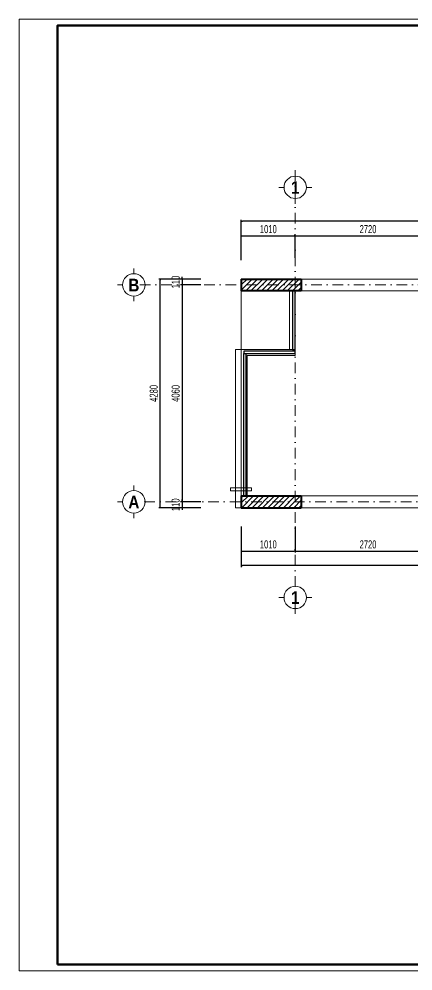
# Model space of a CAD drawing. Header units: millimetres. Extents: x 2565303 to 2664360, y -865723 to -262051.
# Drawn here: x 2629756 to 2637124, y -775984 to -758164 of the extents above; entities that cross this region are included whole.
import ezdxf
from ezdxf.enums import TextEntityAlignment as Align

# ---------------------------------------------------------------- set-up
doc = ezdxf.new("R2010")
doc.units = ezdxf.units.MM
doc.header["$LTSCALE"] = 10
doc.header["$MEASUREMENT"] = 0
doc.linetypes.add('DASHDOT', pattern=[1, 0.5, -0.25, 0, -0.25])
doc.layers.get('0').update_dxf_attribs({"linetype": 'CONTINUOUS'})
doc.layers.get('DEFPOINTS').update_dxf_attribs({"color": 10, "linetype": 'CONTINUOUS'})
for name, color, linetype, lineweight in [('- Nội Thất', 83, 'CONTINUOUS', 25), ('-thay1', 7, 'CONTINUOUS', 18), ('LC Dim', 8, 'CONTINUOUS', 13), ('LC Hatch', 252, 'CONTINUOUS', 5), ('LC ISO', 153, 'CONTINUOUS', 13), ('LC Net dam2', 6, 'CONTINUOUS', 40), ('LC Net manh', 250, 'CONTINUOUS', 5), ('LC Net truc', 134, 'DASHDOT', 5), ('LC Text1', 20, 'CONTINUOUS', 13)]:
    doc.layers.add(name, color=color, linetype=linetype, lineweight=lineweight)
doc.layers.add('Khungten_LCDI', color=7, linetype='CONTINUOUS')
doc.layers.add('M3', color=3, linetype='CONTINUOUS')
doc.styles.add('HOATBIF', font='hoatbif.shx', dxfattribs={"width": 0.65})
doc.styles.add('Khungten', font='', dxfattribs={"width": 0.9, "height": 5000})
doc.styles.add('LC 1', font='')
doc.styles.add('Title', font='', dxfattribs={"width": 0.8})
doc.styles.get('Khungten').set_extended_font_data('.VnAvantH')
doc.styles.get('LC 1').set_extended_font_data('.VnAvantH', bold=True)
doc.styles.get('Title').set_extended_font_data('.VnBlackH')
doc.dimstyles.new('1-100 (1-60)', dxfattribs={"dimscale": 60, "dimtxt": 2.5, "dimasz": 0.35, "dimexe": 0.5, "dimexo": 0, "dimgap": 0.8, "dimtad": 1, "dimdec": 0, "dimzin": 0, "dimdsep": 46, "dimtxsty": 'HOATBIF', "dimblk1": 'DOT', "dimblk2": 'DOT', "dimsah": 1, "dimcen": -1, "dimdle": 1, "dimclrd": 256, "dimclre": 256, "dimclrt": 4, "dimadec": 3, "dimazin": 2, "dimtfac": 0.333333, "dimtdec": 0, "dimtix": 1, "dimtmove": 2, "dimatfit": 3, "dimldrblk": 'DOT', "dimfxl": 1, "dimtvp": 0.833333, "dimtolj": 1, "dimtzin": 0, "dimarcsym": 0})

# ---------------------------------------------------------------- blocks, each defined once
blk = doc.blocks.new('DOT')
at = {"layer": 'M3', "color": 0, "linetype": 'ByBlock'}
blk.add_line((-0.5, 0), (-1, 0), dxfattribs=at)
at = {"layer": 'M3', "color": 0, "linetype": 'ByBlock', "const_width": 0.5}
blk.add_lwpolyline([(-0.25, 0, 1), (0.25, 0, 1)], format="xyb", close=True, dxfattribs=at)
blk = doc.blocks.new('*D876')
at = {"layer": 'DEFPOINTS', "color": 0, "transparency": 16777216}
for p in [(2634924, -762221), (2633914, -762637), (2634924, -762637)]:
    blk.add_point(p, dxfattribs=at)
at = {"layer": 'LC Dim', "lineweight": -2, "transparency": 16777216}
for p, q in [((2633914, -762637), (2633914, -762191)), ((2633935, -762221), (2634903, -762221)), ((2634924, -762637), (2634924, -762191))]:
    blk.add_line(p, q, dxfattribs=at)
at = {"layer": 'LC Dim', "lineweight": -2, "transparency": 16777216, "xscale": 21, "yscale": 21, "zscale": 21, "rotation": 180}
blk.add_blockref('DOT', (2633914, -762221), dxfattribs=at)
at = {"layer": 'LC Dim', "lineweight": -2, "transparency": 16777216, "xscale": 21, "yscale": 21, "zscale": 21}
blk.add_blockref('DOT', (2634924, -762221), dxfattribs=at)
at = {"layer": 'LC Dim', "color": 4, "transparency": 16777216, "insert": (2634419, -762098), "char_height": 150, "attachment_point": 5, "style": 'HOATBIF'}
blk.add_mtext('\\A1;1010', dxfattribs=at)
blk = doc.blocks.new('*D877')
at = {"layer": 'DEFPOINTS', "color": 0, "transparency": 16777216}
for p in [(2637644, -762221), (2634924, -762637), (2637644, -762637)]:
    blk.add_point(p, dxfattribs=at)
at = {"layer": 'LC Dim', "lineweight": -2, "transparency": 16777216}
for p, q in [((2634924, -762637), (2634924, -762191)), ((2634945, -762221), (2637623, -762221)), ((2637644, -762637), (2637644, -762191))]:
    blk.add_line(p, q, dxfattribs=at)
at = {"layer": 'LC Dim', "lineweight": -2, "transparency": 16777216, "xscale": 21, "yscale": 21, "zscale": 21, "rotation": 180}
blk.add_blockref('DOT', (2634924, -762221), dxfattribs=at)
at = {"layer": 'LC Dim', "lineweight": -2, "transparency": 16777216, "xscale": 21, "yscale": 21, "zscale": 21}
blk.add_blockref('DOT', (2637644, -762221), dxfattribs=at)
at = {"layer": 'LC Dim', "color": 4, "transparency": 16777216, "insert": (2636284, -762098), "char_height": 150, "attachment_point": 5, "style": 'HOATBIF'}
blk.add_mtext('\\A1;2720', dxfattribs=at)
blk = doc.blocks.new('*D882')
at = {"layer": 'DEFPOINTS', "color": 0, "transparency": 16777216}
for p in [(2633914, -761951), (2633914, -762681), (2648814, -762681)]:
    blk.add_point(p, dxfattribs=at)
at = {"layer": 'LC Dim', "lineweight": -2, "transparency": 16777216}
for p, q in [((2633914, -762681), (2633914, -761921)), ((2648793, -761951), (2633935, -761951)), ((2648814, -762681), (2648814, -761921))]:
    blk.add_line(p, q, dxfattribs=at)
at = {"layer": 'LC Dim', "lineweight": -2, "transparency": 16777216, "xscale": 21, "yscale": 21, "zscale": 21, "rotation": 180}
blk.add_blockref('DOT', (2633914, -761951), dxfattribs=at)
at = {"layer": 'LC Dim', "lineweight": -2, "transparency": 16777216, "xscale": 21, "yscale": 21, "zscale": 21}
blk.add_blockref('DOT', (2648814, -761951), dxfattribs=at)
at = {"layer": 'LC Dim', "color": 4, "transparency": 16777216, "insert": (2641734, -761828), "char_height": 150, "attachment_point": 5, "style": 'HOATBIF'}
blk.add_mtext('\\A1;14900', dxfattribs=at)
blk = doc.blocks.new('*D883')
at = {"layer": 'DEFPOINTS', "color": 0, "transparency": 16777216}
for p in [(2633914, -767663), (2634924, -767663), (2634924, -768123)]:
    blk.add_point(p, dxfattribs=at)
at = {"layer": 'LC Dim', "lineweight": -2, "transparency": 16777216}
for p, q in [((2633914, -767663), (2633914, -768153)), ((2634924, -767663), (2634924, -768153)), ((2633935, -768123), (2634903, -768123))]:
    blk.add_line(p, q, dxfattribs=at)
at = {"layer": 'LC Dim', "lineweight": -2, "transparency": 16777216, "xscale": 21, "yscale": 21, "zscale": 21, "rotation": 180}
blk.add_blockref('DOT', (2633914, -768123), dxfattribs=at)
at = {"layer": 'LC Dim', "lineweight": -2, "transparency": 16777216, "xscale": 21, "yscale": 21, "zscale": 21}
blk.add_blockref('DOT', (2634924, -768123), dxfattribs=at)
at = {"layer": 'LC Dim', "color": 4, "transparency": 16777216, "insert": (2634419, -768000), "char_height": 150, "attachment_point": 5, "style": 'HOATBIF'}
blk.add_mtext('\\A1;1010', dxfattribs=at)
blk = doc.blocks.new('*D884')
at = {"layer": 'DEFPOINTS', "color": 0, "transparency": 16777216}
for p in [(2634924, -767663), (2637644, -767663), (2637644, -768123)]:
    blk.add_point(p, dxfattribs=at)
at = {"layer": 'LC Dim', "lineweight": -2, "transparency": 16777216}
for p, q in [((2634924, -767663), (2634924, -768153)), ((2637644, -767663), (2637644, -768153)), ((2634945, -768123), (2637623, -768123))]:
    blk.add_line(p, q, dxfattribs=at)
at = {"layer": 'LC Dim', "lineweight": -2, "transparency": 16777216, "xscale": 21, "yscale": 21, "zscale": 21, "rotation": 180}
blk.add_blockref('DOT', (2634924, -768123), dxfattribs=at)
at = {"layer": 'LC Dim', "lineweight": -2, "transparency": 16777216, "xscale": 21, "yscale": 21, "zscale": 21}
blk.add_blockref('DOT', (2637644, -768123), dxfattribs=at)
at = {"layer": 'LC Dim', "color": 4, "transparency": 16777216, "insert": (2636284, -768000), "char_height": 150, "attachment_point": 5, "style": 'HOATBIF'}
blk.add_mtext('\\A1;2720', dxfattribs=at)
blk = doc.blocks.new('*D889')
at = {"layer": 'DEFPOINTS', "color": 0, "transparency": 16777216}
for p in [(2633914, -767663), (2648814, -767663), (2633914, -768393)]:
    blk.add_point(p, dxfattribs=at)
at = {"layer": 'LC Dim', "lineweight": -2, "transparency": 16777216}
for p, q in [((2633914, -767663), (2633914, -768423)), ((2648814, -767663), (2648814, -768423)), ((2648793, -768393), (2633935, -768393))]:
    blk.add_line(p, q, dxfattribs=at)
at = {"layer": 'LC Dim', "lineweight": -2, "transparency": 16777216, "xscale": 21, "yscale": 21, "zscale": 21, "rotation": 180}
blk.add_blockref('DOT', (2633914, -768393), dxfattribs=at)
at = {"layer": 'LC Dim', "lineweight": -2, "transparency": 16777216, "xscale": 21, "yscale": 21, "zscale": 21}
blk.add_blockref('DOT', (2648814, -768393), dxfattribs=at)
at = {"layer": 'LC Dim', "color": 4, "transparency": 16777216, "insert": (2641734, -768270), "char_height": 150, "attachment_point": 5, "style": 'HOATBIF'}
blk.add_mtext('\\A1;14900', dxfattribs=at)
blk = doc.blocks.new('*D890')
at = {"layer": 'DEFPOINTS', "color": 0, "transparency": 16777216}
for p in [(2633154, -763032), (2632809, -763142), (2633154, -763142)]:
    blk.add_point(p, dxfattribs=at)
at = {"layer": 'LC Dim', "lineweight": -2, "transparency": 16777216}
for p, q in [((2633154, -763032), (2632779, -763032)), ((2632809, -763011), (2632809, -762990)), ((2632809, -763032), (2632809, -763142)), ((2633154, -763142), (2632779, -763142)), ((2632809, -763163), (2632809, -763184))]:
    blk.add_line(p, q, dxfattribs=at)
at = {"layer": 'LC Dim', "lineweight": -2, "transparency": 16777216, "xscale": 21, "yscale": 21, "zscale": 21}
for p, rotation in [((2632809, -763032), 270), ((2632809, -763142), 90)]:
    blk.add_blockref('DOT', p, dxfattribs=dict(at, rotation=rotation))
at = {"layer": 'LC Dim', "color": 4, "transparency": 16777216, "insert": (2632686, -763087), "char_height": 150, "attachment_point": 5, "rotation": 90, "style": 'HOATBIF'}
blk.add_mtext('\\A1;110', dxfattribs=at)
blk = doc.blocks.new('*D891')
at = {"layer": 'DEFPOINTS', "color": 0, "transparency": 16777216}
for p in [(2633154, -763142), (2632809, -767202), (2633154, -767202)]:
    blk.add_point(p, dxfattribs=at)
at = {"layer": 'LC Dim', "lineweight": -2, "transparency": 16777216}
for p, q in [((2633154, -763142), (2632779, -763142)), ((2632809, -763163), (2632809, -767181)), ((2633154, -767202), (2632779, -767202))]:
    blk.add_line(p, q, dxfattribs=at)
at = {"layer": 'LC Dim', "lineweight": -2, "transparency": 16777216, "xscale": 21, "yscale": 21, "zscale": 21}
for p, rotation in [((2632809, -763142), 90), ((2632809, -767202), 270)]:
    blk.add_blockref('DOT', p, dxfattribs=dict(at, rotation=rotation))
at = {"layer": 'LC Dim', "color": 4, "transparency": 16777216, "insert": (2632686, -765172), "char_height": 150, "attachment_point": 5, "rotation": 90, "style": 'HOATBIF'}
blk.add_mtext('\\A1;4060', dxfattribs=at)
blk = doc.blocks.new('*D892')
at = {"layer": 'DEFPOINTS', "color": 0, "transparency": 16777216}
for p in [(2632809, -767312), (2633154, -767202), (2633154, -767312)]:
    blk.add_point(p, dxfattribs=at)
at = {"layer": 'LC Dim', "lineweight": -2, "transparency": 16777216}
for p, q in [((2633154, -767202), (2632779, -767202)), ((2633154, -767312), (2632779, -767312)), ((2632809, -767181), (2632809, -767160)), ((2632809, -767202), (2632809, -767312)), ((2632809, -767333), (2632809, -767354))]:
    blk.add_line(p, q, dxfattribs=at)
at = {"layer": 'LC Dim', "lineweight": -2, "transparency": 16777216, "xscale": 21, "yscale": 21, "zscale": 21}
for p, rotation in [((2632809, -767202), 270), ((2632809, -767312), 90)]:
    blk.add_blockref('DOT', p, dxfattribs=dict(at, rotation=rotation))
at = {"layer": 'LC Dim', "color": 4, "transparency": 16777216, "insert": (2632686, -767257), "char_height": 150, "attachment_point": 5, "rotation": 90, "style": 'HOATBIF'}
blk.add_mtext('\\A1;110', dxfattribs=at)
blk = doc.blocks.new('*D893')
at = {"layer": 'DEFPOINTS', "color": 0, "transparency": 16777216}
for p in [(2632399, -763032), (2633154, -763032), (2633154, -767312)]:
    blk.add_point(p, dxfattribs=at)
at = {"layer": 'LC Dim', "lineweight": -2, "transparency": 16777216}
for p, q in [((2633154, -763032), (2632369, -763032)), ((2632399, -767291), (2632399, -763053)), ((2633154, -767312), (2632369, -767312))]:
    blk.add_line(p, q, dxfattribs=at)
at = {"layer": 'LC Dim', "lineweight": -2, "transparency": 16777216, "xscale": 21, "yscale": 21, "zscale": 21}
for p, rotation in [((2632399, -763032), 90), ((2632399, -767312), 270)]:
    blk.add_blockref('DOT', p, dxfattribs=dict(at, rotation=rotation))
at = {"layer": 'LC Dim', "color": 4, "transparency": 16777216, "insert": (2632276, -765172), "char_height": 150, "attachment_point": 5, "rotation": 90, "style": 'HOATBIF'}
blk.add_mtext('\\A1;4280', dxfattribs=at)
blk = doc.blocks.new('lcdi fix')
at = {"layer": 'DEFPOINTS', "lineweight": 0}
blk.add_lwpolyline([(-1200, -14850), (-1200, 14850), (40800, 14850), (40800, -14850)], close=True, dxfattribs=at)
at = {"layer": 'Khungten_LCDI', "color": 5, "lineweight": 60}
blk.add_lwpolyline([(0, -14650), (0, 14650), (40600, 14650), (40600, -14650)], close=True, dxfattribs=at)
at = {"color": 7, "style": 'Khungten', "width": 0.8}
for tag, p in [('REVISION', (39499, -10746)), ('NGAYHT', (39546, -11609))]:
    blk.add_attdef(tag, text='', height=200, dxfattribs=at).set_placement(p, align=Align.CENTER)
at = {"layer": 'LC Text1', "style": 'Title', "width": 1.485915}
for tag, p, p2 in [('TENBANVE1', (36913, -8886), (40339, -8886)), ('TENBANVE2', (36913, -9562), (40339, -9562))]:
    blk.add_attdef(tag, text='', height=250, dxfattribs=at).set_placement(p, p2, align=Align.FIT)
at = {"layer": 'LC Text1', "style": 'Title', "width": 0.7}
blk.add_attdef('SOBANVE', text='', height=250, dxfattribs=at).set_placement((39562, -13896), align=Align.CENTER)
blk = doc.blocks.new('TTRUC')
at = {"layer": 'LC ISO'}
for p, q in [((0, 6.95), (0, 10.13)), ((-6.95, 0), (-10.13, 0)), ((6.95, 0), (10.13, 0)), ((0, -6.95), (0, -10.13))]:
    blk.add_line(p, q, dxfattribs=at)
at = {"layer": 'LC Net manh'}
blk.add_circle((0, 0), 6.95, dxfattribs=at)

msp = doc.modelspace()

# ---------------------------------------------------------------- hatches: boundary and pattern name
at = {"layer": 'LC Hatch', "ltscale": 0.3}
h = msp.add_hatch(dxfattribs=at)
h.set_pattern_fill('ANSI31', color=256, scale=550, style=0)
h.set_pattern_definition([(45, (-67883.726, -298151.43), (-48.6135912, 48.6135912), [])])
h.paths.add_polyline_path([(2641843.8, -763402), (2641543.8, -763402), (2641543.8, -763252), (2641488.8, -763252), (2641488.8, -763457), (2641843.8, -763457)], flags=17)
h.paths.add_polyline_path([(2637643.8, -765402), (2637533.8, -765402), (2637533.8, -766052), (2637643.8, -766052)])
h.paths.add_polyline_path([(2645783.8, -767092), (2645673.8, -767092), (2645673.8, -767202), (2640343.8, -767202), (2640233.8, -767202), (2637643.8, -767202), (2637643.8, -766982), (2637533.8, -766982), (2637533.8, -767312), (2645783.8, -767312)])
h.paths.add_polyline_path([(2645783.8, -765252), (2645673.8, -765252), (2645673.8, -766162), (2645783.8, -766162)])
h.paths.add_polyline_path([(2645783.8, -763032), (2637533.8, -763032), (2637533.8, -764202), (2637643.8, -764202), (2637643.8, -763252), (2641843.8, -763252), (2641843.8, -765902), (2641953.8, -765902), (2641953.8, -763252), (2644253.8, -763252), (2644253.8, -765902), (2644363.8, -765902), (2644363.8, -763252), (2645673.8, -763252), (2645673.8, -764052), (2645783.8, -764052)])
h.paths.add_polyline_path([(2635033.8, -767092), (2633913.8, -767092), (2633913.8, -767312), (2635033.8, -767312)])
h.paths.add_polyline_path([(2635033.8, -763032), (2633913.8, -763032), (2633913.8, -763252), (2635033.8, -763252)])

# ---------------------------------------------------------------- linework, layer by layer
at = {"layer": '- Nội Thất'}
for points in [[(2634923.8, -763252), (2634871.5, -763252), (2634871.5, -764352), (2634923.8, -764352)], [(2634923.8, -764384.7), (2633963, -764384.7), (2633963, -764424.8), (2634923.8, -764424.8)], [(2633963, -764424.8), (2633999.8, -764424.8), (2633999.8, -767092), (2633963, -767092)]]:
    msp.add_lwpolyline(points, close=True, dxfattribs=at)
at = {"layer": '-thay1'}
for p, q in [((2633913.8, -764352), (2633913.8, -763252)), ((2634813.8, -763252), (2634813.8, -764352)), ((2634923.8, -764352), (2633803.8, -764352)), ((2633803.8, -764352), (2633803.8, -767312)), ((2633913.8, -767092), (2633913.8, -764352)), ((2634923.8, -764462), (2634023.8, -764462)), ((2634023.8, -767092), (2634023.8, -764462)), ((2634923.8, -764352), (2634923.8, -764462)), ((2633913.8, -767312), (2633803.8, -767312))]:
    msp.add_line(p, q, dxfattribs=at)
for points in [[(2635033.8, -763032), (2637533.8, -763032), (2637533.8, -763252), (2635033.8, -763252)], [(2633708.5, -766937.2), (2634106.3, -766937.2), (2634106.3, -766998.1), (2633708.5, -766998.1)], [(2635033.8, -767092), (2637533.8, -767092), (2637533.8, -767312), (2635033.8, -767312)]]:
    msp.add_lwpolyline(points, close=True, dxfattribs=at)
at = {"layer": 'LC Net dam2'}
for p, q in [((2633913.8, -763032), (2633913.8, -763252)), ((2633913.8, -763032), (2635033.8, -763032)), ((2635033.8, -763032), (2635033.8, -763252)), ((2635033.8, -763252), (2633913.8, -763252)), ((2633913.8, -767092), (2635033.8, -767092)), ((2633913.8, -767092), (2633913.8, -767312)), ((2635033.8, -767092), (2635033.8, -767312)), ((2633913.8, -767312), (2635033.8, -767312))]:
    msp.add_line(p, q, dxfattribs=at)
at = {"layer": 'LC Net truc', "ltscale": 40}
for p, q in [((2634923.8, -760992.3), (2634923.8, -769318.1)), ((2650221.4, -763142), (2632009.4, -763142)), ((2650300.2, -767202), (2632051.2, -767202))]:
    msp.add_line(p, q, dxfattribs=at)

# ---------------------------------------------------------------- block references
at = {"layer": '-thay1', "xscale": 0.6000000155618181, "yscale": 0.6000000155618181, "zscale": 0.6000000155618181}
msp.add_blockref('lcdi fix', (2630476.3, -767074.3), dxfattribs=at)
at = {"layer": 'LC ISO', "xscale": 30.23532588053422, "yscale": 30.23532588053422, "zscale": 30.23532588053422}
for p in [(2634923.8, -761314.8), (2631903.8, -763142), (2631903.8, -767202), (2634923.8, -768991.6)]:
    msp.add_blockref('TTRUC', p, dxfattribs=at)

# ---------------------------------------------------------------- texts
at = {"layer": 'LC Text1', "ltscale": 0.2, "style": 'LC 1', "width": 0.9}
for s, p in [('1', (2634923.8, -761507.4)), ('b', (2631903.8, -763334.6)), ('a', (2631903.8, -767394.6)), ('1', (2634923.8, -769184.2))]:
    msp.add_text(s, height=236.7, dxfattribs=at).set_placement(p, align=Align.BOTTOM_CENTER)

# ---------------------------------------------------------------- dimensions: what is measured, and where the dimension line sits
at = {"layer": 'LC Dim'}
for base, p1, p2, picture, middle in [((2633913.8, -761951.4), (2648813.8, -762680.9), (2633913.8, -762680.9), '*D882', (2641733.8, -761828.4)), ((2633913.8, -768392.7), (2648813.8, -767663.2), (2633913.8, -767663.2), '*D889', (2641733.8, -768269.7))]:
    dim = msp.add_linear_dim(base=base, p1=p1, p2=p2, dimstyle='1-100 (1-60)', dxfattribs=at)
    dim.commit()
    dim.dimension.update_dxf_attribs({"geometry": picture, "text_midpoint": middle, "dimtype": 160})
for base, p1, p2, picture, middle in [((2634923.8, -762221), (2633913.8, -762637.3), (2634923.8, -762637.3), '*D876', (2634418.8, -762098)), ((2637643.8, -762221), (2634923.8, -762637.3), (2637643.8, -762637.3), '*D877', (2636283.8, -762098)), ((2634923.8, -768123), (2633913.8, -767663.2), (2634923.8, -767663.2), '*D883', (2634418.8, -768000)), ((2637643.8, -768123), (2634923.8, -767663.2), (2637643.8, -767663.2), '*D884', (2636283.8, -768000))]:
    dim = msp.add_linear_dim(base=base, p1=p1, p2=p2, dimstyle='1-100 (1-60)', dxfattribs=at)
    dim.commit()
    dim.dimension.update_dxf_attribs({"geometry": picture, "text_midpoint": middle})
for base, p1, p2, picture, middle in [((2632399.3, -763032), (2633154.1, -767312), (2633154.1, -763032), '*D893', (2632276.3, -765172)), ((2632809.2, -763142), (2633154.1, -763032), (2633154.1, -763142), '*D890', (2632686.2, -763087)), ((2632809.2, -767202), (2633154.1, -763142), (2633154.1, -767202), '*D891', (2632686.2, -765172)), ((2632809.2, -767312), (2633154.1, -767202), (2633154.1, -767312), '*D892', (2632686.2, -767257))]:
    dim = msp.add_linear_dim(base=base, p1=p1, p2=p2, angle=90, dimstyle='1-100 (1-60)', dxfattribs=at)
    dim.commit()
    dim.dimension.update_dxf_attribs({"geometry": picture, "text_midpoint": middle})

doc.saveas('drawing.dxf')
